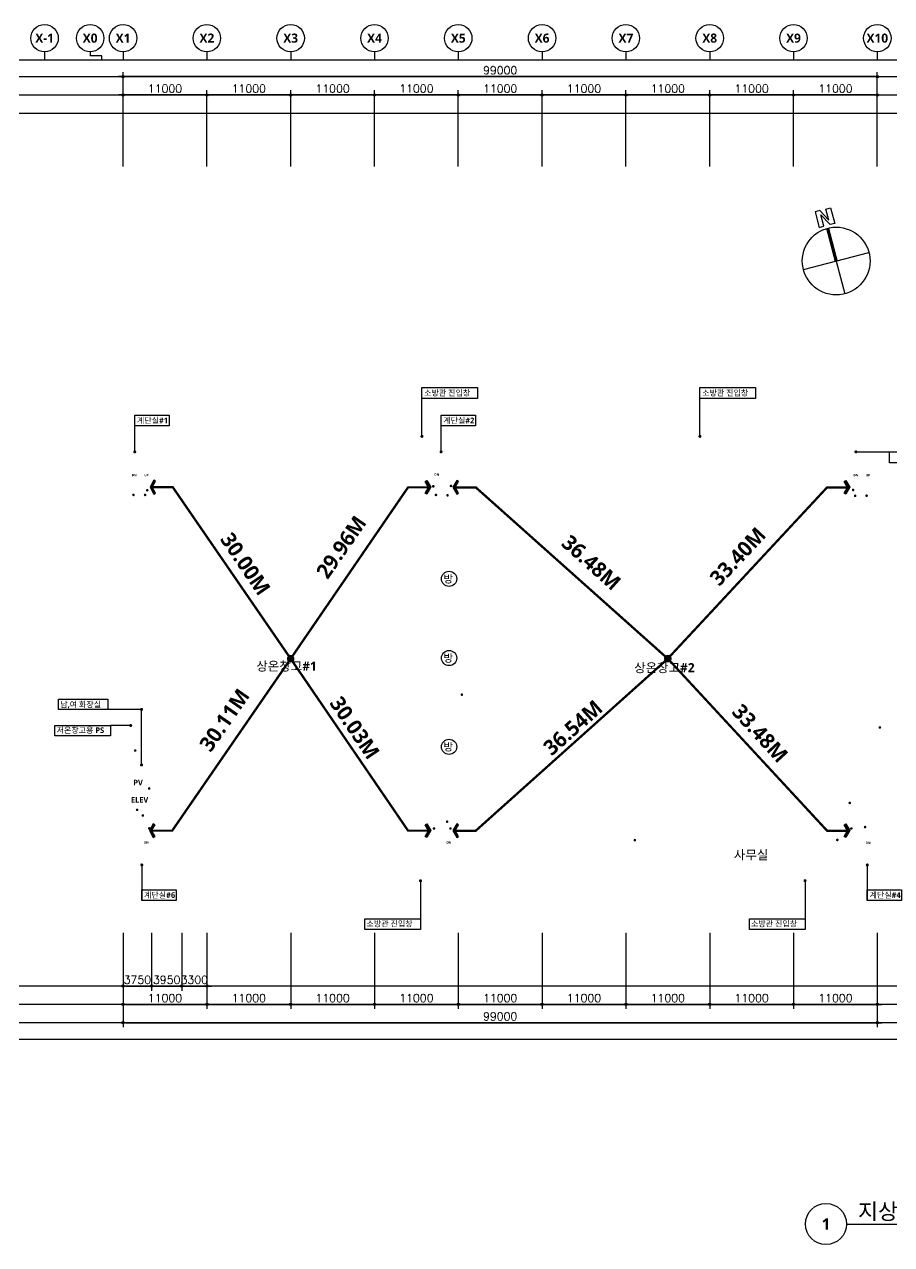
# Model space of a CAD drawing. Header units: millimetres. Extents: x 7833 to 190005487, y 7641 to 455456909.
# Drawn here: x 1330432 to 1444257, y 9520 to 169666 of the extents above; entities that cross this region are included whole.
import ezdxf
from ezdxf.enums import TextEntityAlignment as Align

# ---------------------------------------------------------------- set-up
doc = ezdxf.new("R2010")
doc.units = ezdxf.units.MM
doc.header["$LTSCALE"] = 200
doc.header["$MEASUREMENT"] = 0
doc.header["$PDSIZE"] = -10
doc.linetypes.add('HID', pattern=[2, 1.1, -0.9])
doc.layers.get('0').update_dxf_attribs({"linetype": 'CONTINUOUS'})
doc.layers.get('Defpoints').update_dxf_attribs({"color": 153, "linetype": 'CONTINUOUS'})
for name, color, linetype in [('A-ANNO-TEXT2', 3, 'CONTINUOUS'), ('A-ANNO-TITL', 7, 'CONTINUOUS'), ('AA-XXXX-TXT1', 2, 'CONTINUOUS'), ('DIM', 1, 'CONTINUOUS'), ('X-SEC-종$0$A-ST-AXIS-BUB', 7, 'CONTINUOUS'), ('피난거리 계단 50', 130, 'HID')]:
    doc.layers.add(name, color=color, linetype=linetype)
doc.layers.add('Defpoint', color=161, linetype='CONTINUOUS', plot=False)
doc.styles.add('SH_대대리576', font='')
doc.styles.get("Standard").update_dxf_attribs({"font": 'SIMPLEX.shx'})
doc.styles.get('SH_대대리576').set_extended_font_data('NanumGothic', bold=True)
doc.dimstyles.new('SHP 600', dxfattribs={"dimscale": 300, "dimtxt": 3.5, "dimasz": 1, "dimexe": 2, "dimexo": 2, "dimgap": 1, "dimtad": 1, "dimdec": 0, "dimzin": 0, "dimdsep": 46, "dimtxsty": 'Standard', "dimblk": 'DIMDOT', "dimcen": 0.09, "dimclrt": 3, "dimadec": 0, "dimazin": 1, "dimtfac": 1, "dimtdec": 0, "dimtix": 1, "dimtmove": 2, "dimatfit": 0, "dimldrblk": 'DIMDOT', "dimfxl": 1, "dimtolj": 1, "dimtzin": 0, "dimarcsym": 0})

# ---------------------------------------------------------------- blocks, each defined once
blk = doc.blocks.new('DIMDOT')
at = {"color": 0}
blk.add_line((-2, 0), (2, 0), dxfattribs=at)
for radius in [0.5, 0.25]:
    blk.add_circle((0, 0), radius, dxfattribs=at)
blk = doc.blocks.new('*D1810')
at = {"color": 0, "lineweight": -2}
for p, q in [((1343382, 151016), (1343382, 163416)), ((1442382, 151016), (1442382, 163416)), ((1442082, 162816), (1343682, 162816))]:
    blk.add_line(p, q, dxfattribs=at)
at = {"layer": 'Defpoints', "color": 0}
for p in [(1343382, 162816), (1343382, 150416), (1442382, 150416)]:
    blk.add_point(p, dxfattribs=at)
at = {"color": 0, "linetype": 'ByBlock', "lineweight": -2, "xscale": 300, "yscale": 300, "zscale": 300, "rotation": 180}
blk.add_blockref('DIMDOT', (1343382, 162816), dxfattribs=at)
at = {"color": 0, "linetype": 'ByBlock', "lineweight": -2, "xscale": 300, "yscale": 300, "zscale": 300}
blk.add_blockref('DIMDOT', (1442382, 162816), dxfattribs=at)
at = {"color": 3, "insert": (1392882, 163642), "char_height": 1050, "attachment_point": 5}
blk.add_mtext('\\A1;99000', dxfattribs=at)
blk = doc.blocks.new('*D1811')
at = {"color": 0, "lineweight": -2}
for p, q in [((1343382, 151016), (1343382, 161016)), ((1354082, 160416), (1343682, 160416)), ((1354382, 151016), (1354382, 161016))]:
    blk.add_line(p, q, dxfattribs=at)
at = {"layer": 'Defpoints', "color": 0}
for p in [(1343382, 160416), (1343382, 150416), (1354382, 150416)]:
    blk.add_point(p, dxfattribs=at)
at = {"color": 0, "linetype": 'ByBlock', "lineweight": -2, "xscale": 300, "yscale": 300, "zscale": 300, "rotation": 180}
blk.add_blockref('DIMDOT', (1343382, 160416), dxfattribs=at)
at = {"color": 0, "linetype": 'ByBlock', "lineweight": -2, "xscale": 300, "yscale": 300, "zscale": 300}
blk.add_blockref('DIMDOT', (1354382, 160416), dxfattribs=at)
at = {"color": 3, "insert": (1348882, 161242), "char_height": 1050, "attachment_point": 5}
blk.add_mtext('\\A1;11000', dxfattribs=at)
blk = doc.blocks.new('*D1812')
at = {"color": 0, "lineweight": -2}
for p, q in [((1354382, 151016), (1354382, 161016)), ((1365082, 160416), (1354682, 160416)), ((1365382, 151016), (1365382, 161016))]:
    blk.add_line(p, q, dxfattribs=at)
at = {"layer": 'Defpoints', "color": 0}
for p in [(1354382, 160416), (1354382, 150416), (1365382, 150416)]:
    blk.add_point(p, dxfattribs=at)
at = {"color": 0, "linetype": 'ByBlock', "lineweight": -2, "xscale": 300, "yscale": 300, "zscale": 300, "rotation": 180}
blk.add_blockref('DIMDOT', (1354382, 160416), dxfattribs=at)
at = {"color": 0, "linetype": 'ByBlock', "lineweight": -2, "xscale": 300, "yscale": 300, "zscale": 300}
blk.add_blockref('DIMDOT', (1365382, 160416), dxfattribs=at)
at = {"color": 3, "insert": (1359882, 161242), "char_height": 1050, "attachment_point": 5}
blk.add_mtext('\\A1;11000', dxfattribs=at)
blk = doc.blocks.new('*D1813')
at = {"color": 0, "lineweight": -2}
for p, q in [((1365382, 151016), (1365382, 161016)), ((1376082, 160416), (1365682, 160416)), ((1376382, 151016), (1376382, 161016))]:
    blk.add_line(p, q, dxfattribs=at)
at = {"layer": 'Defpoints', "color": 0}
for p in [(1365382, 160416), (1365382, 150416), (1376382, 150416)]:
    blk.add_point(p, dxfattribs=at)
at = {"color": 0, "linetype": 'ByBlock', "lineweight": -2, "xscale": 300, "yscale": 300, "zscale": 300, "rotation": 180}
blk.add_blockref('DIMDOT', (1365382, 160416), dxfattribs=at)
at = {"color": 0, "linetype": 'ByBlock', "lineweight": -2, "xscale": 300, "yscale": 300, "zscale": 300}
blk.add_blockref('DIMDOT', (1376382, 160416), dxfattribs=at)
at = {"color": 3, "insert": (1370882, 161242), "char_height": 1050, "attachment_point": 5}
blk.add_mtext('\\A1;11000', dxfattribs=at)
blk = doc.blocks.new('*D1814')
at = {"color": 0, "lineweight": -2}
for p, q in [((1376382, 151016), (1376382, 161016)), ((1387082, 160416), (1376682, 160416)), ((1387382, 151016), (1387382, 161016))]:
    blk.add_line(p, q, dxfattribs=at)
at = {"layer": 'Defpoints', "color": 0}
for p in [(1376382, 160416), (1376382, 150416), (1387382, 150416)]:
    blk.add_point(p, dxfattribs=at)
at = {"color": 0, "linetype": 'ByBlock', "lineweight": -2, "xscale": 300, "yscale": 300, "zscale": 300, "rotation": 180}
blk.add_blockref('DIMDOT', (1376382, 160416), dxfattribs=at)
at = {"color": 0, "linetype": 'ByBlock', "lineweight": -2, "xscale": 300, "yscale": 300, "zscale": 300}
blk.add_blockref('DIMDOT', (1387382, 160416), dxfattribs=at)
at = {"color": 3, "insert": (1381882, 161242), "char_height": 1050, "attachment_point": 5}
blk.add_mtext('\\A1;11000', dxfattribs=at)
blk = doc.blocks.new('*D1815')
at = {"color": 0, "lineweight": -2}
for p, q in [((1387382, 151016), (1387382, 161016)), ((1398082, 160416), (1387682, 160416)), ((1398382, 151016), (1398382, 161016))]:
    blk.add_line(p, q, dxfattribs=at)
at = {"layer": 'Defpoints', "color": 0}
for p in [(1387382, 160416), (1387382, 150416), (1398382, 150416)]:
    blk.add_point(p, dxfattribs=at)
at = {"color": 0, "linetype": 'ByBlock', "lineweight": -2, "xscale": 300, "yscale": 300, "zscale": 300, "rotation": 180}
blk.add_blockref('DIMDOT', (1387382, 160416), dxfattribs=at)
at = {"color": 0, "linetype": 'ByBlock', "lineweight": -2, "xscale": 300, "yscale": 300, "zscale": 300}
blk.add_blockref('DIMDOT', (1398382, 160416), dxfattribs=at)
at = {"color": 3, "insert": (1392882, 161242), "char_height": 1050, "attachment_point": 5}
blk.add_mtext('\\A1;11000', dxfattribs=at)
blk = doc.blocks.new('*D1816')
at = {"color": 0, "lineweight": -2}
for p, q in [((1398382, 151016), (1398382, 161016)), ((1409082, 160416), (1398682, 160416)), ((1409382, 151016), (1409382, 161016))]:
    blk.add_line(p, q, dxfattribs=at)
at = {"layer": 'Defpoints', "color": 0}
for p in [(1398382, 160416), (1398382, 150416), (1409382, 150416)]:
    blk.add_point(p, dxfattribs=at)
at = {"color": 0, "linetype": 'ByBlock', "lineweight": -2, "xscale": 300, "yscale": 300, "zscale": 300, "rotation": 180}
blk.add_blockref('DIMDOT', (1398382, 160416), dxfattribs=at)
at = {"color": 0, "linetype": 'ByBlock', "lineweight": -2, "xscale": 300, "yscale": 300, "zscale": 300}
blk.add_blockref('DIMDOT', (1409382, 160416), dxfattribs=at)
at = {"color": 3, "insert": (1403882, 161242), "char_height": 1050, "attachment_point": 5}
blk.add_mtext('\\A1;11000', dxfattribs=at)
blk = doc.blocks.new('*D1817')
at = {"color": 0, "lineweight": -2}
for p, q in [((1409382, 151016), (1409382, 161016)), ((1420082, 160416), (1409682, 160416)), ((1420382, 151016), (1420382, 161016))]:
    blk.add_line(p, q, dxfattribs=at)
at = {"layer": 'Defpoints', "color": 0}
for p in [(1409382, 160416), (1409382, 150416), (1420382, 150416)]:
    blk.add_point(p, dxfattribs=at)
at = {"color": 0, "linetype": 'ByBlock', "lineweight": -2, "xscale": 300, "yscale": 300, "zscale": 300, "rotation": 180}
blk.add_blockref('DIMDOT', (1409382, 160416), dxfattribs=at)
at = {"color": 0, "linetype": 'ByBlock', "lineweight": -2, "xscale": 300, "yscale": 300, "zscale": 300}
blk.add_blockref('DIMDOT', (1420382, 160416), dxfattribs=at)
at = {"color": 3, "insert": (1414882, 161242), "char_height": 1050, "attachment_point": 5}
blk.add_mtext('\\A1;11000', dxfattribs=at)
blk = doc.blocks.new('*D1818')
at = {"color": 0, "lineweight": -2}
for p, q in [((1420382, 151016), (1420382, 161016)), ((1431082, 160416), (1420682, 160416)), ((1431382, 151016), (1431382, 161016))]:
    blk.add_line(p, q, dxfattribs=at)
at = {"layer": 'Defpoints', "color": 0}
for p in [(1420382, 160416), (1420382, 150416), (1431382, 150416)]:
    blk.add_point(p, dxfattribs=at)
at = {"color": 0, "linetype": 'ByBlock', "lineweight": -2, "xscale": 300, "yscale": 300, "zscale": 300, "rotation": 180}
blk.add_blockref('DIMDOT', (1420382, 160416), dxfattribs=at)
at = {"color": 0, "linetype": 'ByBlock', "lineweight": -2, "xscale": 300, "yscale": 300, "zscale": 300}
blk.add_blockref('DIMDOT', (1431382, 160416), dxfattribs=at)
at = {"color": 3, "insert": (1425882, 161242), "char_height": 1050, "attachment_point": 5}
blk.add_mtext('\\A1;11000', dxfattribs=at)
blk = doc.blocks.new('*D1819')
at = {"color": 0, "lineweight": -2}
for p, q in [((1431382, 151016), (1431382, 161016)), ((1442082, 160416), (1431682, 160416)), ((1442382, 151016), (1442382, 161016))]:
    blk.add_line(p, q, dxfattribs=at)
at = {"layer": 'Defpoints', "color": 0}
for p in [(1431382, 160416), (1431382, 150416), (1442382, 150416)]:
    blk.add_point(p, dxfattribs=at)
at = {"color": 0, "linetype": 'ByBlock', "lineweight": -2, "xscale": 300, "yscale": 300, "zscale": 300, "rotation": 180}
blk.add_blockref('DIMDOT', (1431382, 160416), dxfattribs=at)
at = {"color": 0, "linetype": 'ByBlock', "lineweight": -2, "xscale": 300, "yscale": 300, "zscale": 300}
blk.add_blockref('DIMDOT', (1442382, 160416), dxfattribs=at)
at = {"color": 3, "insert": (1436882, 161242), "char_height": 1050, "attachment_point": 5}
blk.add_mtext('\\A1;11000', dxfattribs=at)
blk = doc.blocks.new('X-SEC-종$0$A-ST-AXIS-BUB-1')
at = {"layer": 'X-SEC-종$0$A-ST-AXIS-BUB'}
blk.add_line((0, 350), (0, 0), dxfattribs=at)
blk.add_circle((0, 950), 600, dxfattribs=at)
blk = doc.blocks.new('A$C75C439D1')
at = {"layer": 'X-SEC-종$0$A-ST-AXIS-BUB'}
blk.add_line((1800, 1050, -103000), (1800, 525, -103000), dxfattribs=at)
at = {"layer": 'X-SEC-종$0$A-ST-AXIS-BUB', "elevation": -103000}
blk.add_lwpolyline([(3323, 0), (3323, 525), (1800, 525)], dxfattribs=at)
at = {"layer": 'X-SEC-종$0$A-ST-AXIS-BUB'}
blk.add_circle((1800, 2850, -103000), 1800, dxfattribs=at)
blk = doc.blocks.new('dr-sy-018-D-M')
for p, q in [((-1, 16.4), (-2.5, 16.4)), ((-2.5, 16.4), (-2.5, 11.4)), ((-1, 16.4), (1, 12.8)), ((1, 12.8), (1, 16.4)), ((1, 16.4), (2.5, 16.4)), ((2.5, 16.4), (2.5, 11.4)), ((-2.5, 11.4), (-1, 11.4)), ((-1, 15.09), (1.05, 11.4)), ((-1, 11.4), (-1, 15.09)), ((2.5, 11.4), (1.05, 11.4)), ((-10.5, 0), (10.5, 0)), ((0, 0), (0, -10.5))]:
    blk.add_line(p, q)
at = {"const_width": 1}
blk.add_lwpolyline([(0, 10.5), (0, 0)], dxfattribs=at)
blk.add_circle((0, 0), 10.5)
blk = doc.blocks.new('*D2062')
at = {"color": 0, "lineweight": -2}
for p, q in [((1343382, 50445), (1343382, 40445)), ((1354382, 50445), (1354382, 40445)), ((1343682, 41045), (1354082, 41045))]:
    blk.add_line(p, q, dxfattribs=at)
at = {"layer": 'Defpoints', "color": 0}
for p in [(1343382, 51045), (1354382, 51045), (1354382, 41045)]:
    blk.add_point(p, dxfattribs=at)
at = {"color": 0, "linetype": 'ByBlock', "lineweight": -2, "xscale": 300, "yscale": 300, "zscale": 300, "rotation": 180}
blk.add_blockref('DIMDOT', (1343382, 41045), dxfattribs=at)
at = {"color": 0, "linetype": 'ByBlock', "lineweight": -2, "xscale": 300, "yscale": 300, "zscale": 300}
blk.add_blockref('DIMDOT', (1354382, 41045), dxfattribs=at)
at = {"color": 3, "insert": (1348882, 41871), "char_height": 1050, "attachment_point": 5}
blk.add_mtext('\\A1;11000', dxfattribs=at)
blk = doc.blocks.new('*D2063')
at = {"color": 0, "lineweight": -2}
for p, q in [((1343382, 50445), (1343382, 42845)), ((1347132, 50445), (1347132, 42845)), ((1343682, 43445), (1346832, 43445))]:
    blk.add_line(p, q, dxfattribs=at)
at = {"layer": 'Defpoints', "color": 0}
for p in [(1343382, 51045), (1347132, 51045), (1347132, 43445)]:
    blk.add_point(p, dxfattribs=at)
at = {"color": 0, "linetype": 'ByBlock', "lineweight": -2, "xscale": 300, "yscale": 300, "zscale": 300, "rotation": 180}
blk.add_blockref('DIMDOT', (1343382, 43445), dxfattribs=at)
at = {"color": 0, "linetype": 'ByBlock', "lineweight": -2, "xscale": 300, "yscale": 300, "zscale": 300}
blk.add_blockref('DIMDOT', (1347132, 43445), dxfattribs=at)
at = {"color": 3, "insert": (1345257, 44271), "char_height": 1050, "attachment_point": 5}
blk.add_mtext('\\A1;3750', dxfattribs=at)
blk = doc.blocks.new('*D2064')
at = {"color": 0, "lineweight": -2}
for p, q in [((1347132, 50445), (1347132, 42845)), ((1351082, 50445), (1351082, 42845)), ((1347432, 43445), (1350782, 43445))]:
    blk.add_line(p, q, dxfattribs=at)
at = {"layer": 'Defpoints', "color": 0}
for p in [(1347132, 51045), (1351082, 51045), (1351082, 43445)]:
    blk.add_point(p, dxfattribs=at)
at = {"color": 0, "linetype": 'ByBlock', "lineweight": -2, "xscale": 300, "yscale": 300, "zscale": 300, "rotation": 180}
blk.add_blockref('DIMDOT', (1347132, 43445), dxfattribs=at)
at = {"color": 0, "linetype": 'ByBlock', "lineweight": -2, "xscale": 300, "yscale": 300, "zscale": 300}
blk.add_blockref('DIMDOT', (1351082, 43445), dxfattribs=at)
at = {"color": 3, "insert": (1349107, 44271), "char_height": 1050, "attachment_point": 5}
blk.add_mtext('\\A1;3950', dxfattribs=at)
blk = doc.blocks.new('*D2065')
at = {"color": 0, "lineweight": -2}
for p, q in [((1351082, 50445), (1351082, 42845)), ((1354382, 50445), (1354382, 42845)), ((1350782, 43445), (1350482, 43445)), ((1351082, 43445), (1354382, 43445)), ((1354682, 43445), (1354982, 43445))]:
    blk.add_line(p, q, dxfattribs=at)
at = {"layer": 'Defpoints', "color": 0}
for p in [(1351082, 51045), (1354382, 51045), (1354382, 43445)]:
    blk.add_point(p, dxfattribs=at)
at = {"color": 0, "linetype": 'ByBlock', "lineweight": -2, "xscale": 300, "yscale": 300, "zscale": 300}
blk.add_blockref('DIMDOT', (1351082, 43445), dxfattribs=at)
at = {"color": 0, "linetype": 'ByBlock', "lineweight": -2, "xscale": 300, "yscale": 300, "zscale": 300, "rotation": 180}
blk.add_blockref('DIMDOT', (1354382, 43445), dxfattribs=at)
at = {"color": 3, "insert": (1352732, 44271), "char_height": 1050, "attachment_point": 5}
blk.add_mtext('\\A1;3300', dxfattribs=at)
blk = doc.blocks.new('*D2066')
at = {"color": 0, "lineweight": -2}
for p, q in [((1354382, 50445), (1354382, 40445)), ((1365382, 50445), (1365382, 40445)), ((1354682, 41045), (1365082, 41045))]:
    blk.add_line(p, q, dxfattribs=at)
at = {"layer": 'Defpoints', "color": 0}
for p in [(1354382, 51045), (1365382, 51045), (1365382, 41045)]:
    blk.add_point(p, dxfattribs=at)
at = {"color": 0, "linetype": 'ByBlock', "lineweight": -2, "xscale": 300, "yscale": 300, "zscale": 300, "rotation": 180}
blk.add_blockref('DIMDOT', (1354382, 41045), dxfattribs=at)
at = {"color": 0, "linetype": 'ByBlock', "lineweight": -2, "xscale": 300, "yscale": 300, "zscale": 300}
blk.add_blockref('DIMDOT', (1365382, 41045), dxfattribs=at)
at = {"color": 3, "insert": (1359882, 41871), "char_height": 1050, "attachment_point": 5}
blk.add_mtext('\\A1;11000', dxfattribs=at)
blk = doc.blocks.new('*D2067')
at = {"color": 0, "lineweight": -2}
for p, q in [((1365382, 50445), (1365382, 40445)), ((1376382, 50445), (1376382, 40445)), ((1365682, 41045), (1376082, 41045))]:
    blk.add_line(p, q, dxfattribs=at)
at = {"layer": 'Defpoints', "color": 0}
for p in [(1365382, 51045), (1376382, 51045), (1376382, 41045)]:
    blk.add_point(p, dxfattribs=at)
at = {"color": 0, "linetype": 'ByBlock', "lineweight": -2, "xscale": 300, "yscale": 300, "zscale": 300, "rotation": 180}
blk.add_blockref('DIMDOT', (1365382, 41045), dxfattribs=at)
at = {"color": 0, "linetype": 'ByBlock', "lineweight": -2, "xscale": 300, "yscale": 300, "zscale": 300}
blk.add_blockref('DIMDOT', (1376382, 41045), dxfattribs=at)
at = {"color": 3, "insert": (1370882, 41871), "char_height": 1050, "attachment_point": 5}
blk.add_mtext('\\A1;11000', dxfattribs=at)
blk = doc.blocks.new('*D2068')
at = {"color": 0, "lineweight": -2}
for p, q in [((1376382, 50445), (1376382, 40445)), ((1387382, 50445), (1387382, 40445)), ((1376682, 41045), (1387082, 41045))]:
    blk.add_line(p, q, dxfattribs=at)
at = {"layer": 'Defpoints', "color": 0}
for p in [(1376382, 51045), (1387382, 51045), (1387382, 41045)]:
    blk.add_point(p, dxfattribs=at)
at = {"color": 0, "linetype": 'ByBlock', "lineweight": -2, "xscale": 300, "yscale": 300, "zscale": 300, "rotation": 180}
blk.add_blockref('DIMDOT', (1376382, 41045), dxfattribs=at)
at = {"color": 0, "linetype": 'ByBlock', "lineweight": -2, "xscale": 300, "yscale": 300, "zscale": 300}
blk.add_blockref('DIMDOT', (1387382, 41045), dxfattribs=at)
at = {"color": 3, "insert": (1381882, 41871), "char_height": 1050, "attachment_point": 5}
blk.add_mtext('\\A1;11000', dxfattribs=at)
blk = doc.blocks.new('*D2069')
at = {"color": 0, "lineweight": -2}
for p, q in [((1387382, 50445), (1387382, 40445)), ((1398382, 50445), (1398382, 40445)), ((1387682, 41045), (1398082, 41045))]:
    blk.add_line(p, q, dxfattribs=at)
at = {"layer": 'Defpoints', "color": 0}
for p in [(1387382, 51045), (1398382, 51045), (1398382, 41045)]:
    blk.add_point(p, dxfattribs=at)
at = {"color": 0, "linetype": 'ByBlock', "lineweight": -2, "xscale": 300, "yscale": 300, "zscale": 300, "rotation": 180}
blk.add_blockref('DIMDOT', (1387382, 41045), dxfattribs=at)
at = {"color": 0, "linetype": 'ByBlock', "lineweight": -2, "xscale": 300, "yscale": 300, "zscale": 300}
blk.add_blockref('DIMDOT', (1398382, 41045), dxfattribs=at)
at = {"color": 3, "insert": (1392882, 41871), "char_height": 1050, "attachment_point": 5}
blk.add_mtext('\\A1;11000', dxfattribs=at)
blk = doc.blocks.new('*D2070')
at = {"color": 0, "lineweight": -2}
for p, q in [((1398382, 50445), (1398382, 40445)), ((1409382, 50445), (1409382, 40445)), ((1398682, 41045), (1409082, 41045))]:
    blk.add_line(p, q, dxfattribs=at)
at = {"layer": 'Defpoints', "color": 0}
for p in [(1398382, 51045), (1409382, 51045), (1409382, 41045)]:
    blk.add_point(p, dxfattribs=at)
at = {"color": 0, "linetype": 'ByBlock', "lineweight": -2, "xscale": 300, "yscale": 300, "zscale": 300, "rotation": 180}
blk.add_blockref('DIMDOT', (1398382, 41045), dxfattribs=at)
at = {"color": 0, "linetype": 'ByBlock', "lineweight": -2, "xscale": 300, "yscale": 300, "zscale": 300}
blk.add_blockref('DIMDOT', (1409382, 41045), dxfattribs=at)
at = {"color": 3, "insert": (1403882, 41871), "char_height": 1050, "attachment_point": 5}
blk.add_mtext('\\A1;11000', dxfattribs=at)
blk = doc.blocks.new('*D2071')
at = {"color": 0, "lineweight": -2}
for p, q in [((1409382, 50445), (1409382, 40445)), ((1420382, 50445), (1420382, 40445)), ((1409682, 41045), (1420082, 41045))]:
    blk.add_line(p, q, dxfattribs=at)
at = {"layer": 'Defpoints', "color": 0}
for p in [(1409382, 51045), (1420382, 51045), (1420382, 41045)]:
    blk.add_point(p, dxfattribs=at)
at = {"color": 0, "linetype": 'ByBlock', "lineweight": -2, "xscale": 300, "yscale": 300, "zscale": 300, "rotation": 180}
blk.add_blockref('DIMDOT', (1409382, 41045), dxfattribs=at)
at = {"color": 0, "linetype": 'ByBlock', "lineweight": -2, "xscale": 300, "yscale": 300, "zscale": 300}
blk.add_blockref('DIMDOT', (1420382, 41045), dxfattribs=at)
at = {"color": 3, "insert": (1414882, 41871), "char_height": 1050, "attachment_point": 5}
blk.add_mtext('\\A1;11000', dxfattribs=at)
blk = doc.blocks.new('*D2072')
at = {"color": 0, "lineweight": -2}
for p, q in [((1420382, 50445), (1420382, 40445)), ((1431382, 50445), (1431382, 40445)), ((1420682, 41045), (1431082, 41045))]:
    blk.add_line(p, q, dxfattribs=at)
at = {"layer": 'Defpoints', "color": 0}
for p in [(1420382, 51045), (1431382, 51045), (1431382, 41045)]:
    blk.add_point(p, dxfattribs=at)
at = {"color": 0, "linetype": 'ByBlock', "lineweight": -2, "xscale": 300, "yscale": 300, "zscale": 300, "rotation": 180}
blk.add_blockref('DIMDOT', (1420382, 41045), dxfattribs=at)
at = {"color": 0, "linetype": 'ByBlock', "lineweight": -2, "xscale": 300, "yscale": 300, "zscale": 300}
blk.add_blockref('DIMDOT', (1431382, 41045), dxfattribs=at)
at = {"color": 3, "insert": (1425882, 41871), "char_height": 1050, "attachment_point": 5}
blk.add_mtext('\\A1;11000', dxfattribs=at)
blk = doc.blocks.new('*D2073')
at = {"color": 0, "lineweight": -2}
for p, q in [((1431382, 50445), (1431382, 40445)), ((1442382, 50445), (1442382, 40445)), ((1431682, 41045), (1442082, 41045))]:
    blk.add_line(p, q, dxfattribs=at)
at = {"layer": 'Defpoints', "color": 0}
for p in [(1431382, 51045), (1442382, 51045), (1442382, 41045)]:
    blk.add_point(p, dxfattribs=at)
at = {"color": 0, "linetype": 'ByBlock', "lineweight": -2, "xscale": 300, "yscale": 300, "zscale": 300, "rotation": 180}
blk.add_blockref('DIMDOT', (1431382, 41045), dxfattribs=at)
at = {"color": 0, "linetype": 'ByBlock', "lineweight": -2, "xscale": 300, "yscale": 300, "zscale": 300}
blk.add_blockref('DIMDOT', (1442382, 41045), dxfattribs=at)
at = {"color": 3, "insert": (1436882, 41871), "char_height": 1050, "attachment_point": 5}
blk.add_mtext('\\A1;11000', dxfattribs=at)
blk = doc.blocks.new('*D2074')
at = {"color": 0, "lineweight": -2}
for p, q in [((1343382, 50445), (1343382, 38045)), ((1442382, 50445), (1442382, 38045)), ((1343682, 38645), (1442082, 38645))]:
    blk.add_line(p, q, dxfattribs=at)
at = {"layer": 'Defpoints', "color": 0}
for p in [(1343382, 51045), (1442382, 51045), (1442382, 38645)]:
    blk.add_point(p, dxfattribs=at)
at = {"color": 0, "linetype": 'ByBlock', "lineweight": -2, "xscale": 300, "yscale": 300, "zscale": 300, "rotation": 180}
blk.add_blockref('DIMDOT', (1343382, 38645), dxfattribs=at)
at = {"color": 0, "linetype": 'ByBlock', "lineweight": -2, "xscale": 300, "yscale": 300, "zscale": 300}
blk.add_blockref('DIMDOT', (1442382, 38645), dxfattribs=at)
at = {"color": 3, "insert": (1392882, 39471), "char_height": 1050, "attachment_point": 5}
blk.add_mtext('\\A1;99000', dxfattribs=at)
blk = doc.blocks.new('A$C042448C2')
at = {"layer": '피난거리 계단 50', "linetype": 'HID', "ltscale": 5}
h = blk.add_hatch(color=256, dxfattribs=at)
h.dxf.hatch_style = 1
h.paths.add_polyline_path([(902, 0), (1804, 515), (1676, 739), (902, 296), (128, 739), (0, 515)])
at = {"layer": '피난거리 계단 50', "linetype": 'HID', "ltscale": 5, "elevation": 206000}
blk.add_lwpolyline([(902, 0), (1804, 515), (1676, 739), (902, 296), (128, 739), (0, 515), (902, 0)], dxfattribs=at)
blk = doc.blocks.new('*U1364')
at = {"layer": 'A-ANNO-TITL'}
blk.add_line((0, 0), (5595, 0), dxfattribs=at)
blk.add_circle((-450, 0), 450, dxfattribs=at)
at = {"layer": 'AA-XXXX-TXT1', "style": 'SH_대대리576'}
blk.add_attdef('DWG.TITLE', (250, 100), '', height=350, dxfattribs=at)
at = {"layer": 'AA-XXXX-TXT1', "color": 7, "style": 'SH_대대리576'}
blk.add_attdef('NO1', text='', height=300, dxfattribs=at).set_placement((-450, 0), align=Align.MIDDLE)
at = {"layer": 'AA-XXXX-TXT1', "style": 'SH_대대리576'}
blk.add_attdef('SCALE', text='', height=150, dxfattribs=at).set_placement((5345, -100), align=Align.TOP_RIGHT)

msp = doc.modelspace()

# ---------------------------------------------------------------- linework, layer by layer
at = {"elevation": 103000}
for points in [[(1382610.5, 122009.3), (1389910.2, 122009.3), (1389910.2, 120579.3), (1382610.5, 120579.3)], [(1419101, 122009.3), (1426400.7, 122009.3), (1426400.7, 120579.3), (1419101, 120579.3)], [(1344912.8, 118395.3), (1349422.8, 118395.3), (1349422.8, 116965.3), (1344912.8, 116965.3)], [(1385116.8, 118395.3), (1389626.8, 118395.3), (1389626.8, 116965.3), (1385116.8, 116965.3)], [(1443992.8, 113570.3), (1448502.8, 113570.3), (1448502.8, 112140.3), (1443992.8, 112140.3)], [(1334889, 81096.7), (1341369, 81096.7), (1341369, 79761.7), (1334889, 79761.7)], [(1334420.5, 77646.3), (1341713.7, 77646.3), (1341713.7, 76311.3), (1334420.5, 76311.3)], [(1345842.8, 56100.3), (1350352.8, 56100.3), (1350352.8, 54670.3), (1345842.8, 54670.3)], [(1441067.8, 56100.3), (1445577.8, 56100.3), (1445577.8, 54670.3), (1441067.8, 54670.3)], [(1382419.3, 50864.8), (1375119.6, 50864.8), (1375119.6, 52294.8), (1382419.3, 52294.8)], [(1432893.2, 50864.8), (1425593.5, 50864.8), (1425593.5, 52294.8), (1432893.2, 52294.8)]]:
    msp.add_lwpolyline(points, close=True, dxfattribs=at)
for points in [[(1382610.5, 115598.3), (1382610.5, 120579.3)], [(1419101, 115598.3), (1419101, 120579.3)], [(1344912.8, 113570.3), (1344912.8, 116965.3)], [(1385116.8, 113570.3), (1385116.8, 116965.3)], [(1439576.8, 113570.3), (1443992.8, 113570.3)], [(1345809.1, 72474.2), (1345809.1, 79761.7), (1341369, 79761.7)], [(1344381.8, 77646.3), (1341713.7, 77646.3)], [(1345842.8, 59345.3), (1345842.8, 54670.3)], [(1441067.8, 59345.3), (1441067.8, 54670.3)], [(1382419.3, 57275.8), (1382419.3, 52294.8)], [(1432893.2, 57275.8), (1432893.2, 52294.8)]]:
    msp.add_lwpolyline(points, dxfattribs=at)
at = {"const_width": 200, "elevation": 103000}
for points in [[(1382510.5, 115598.3, 1), (1382710.5, 115598.3, 1)], [(1419001, 115598.3, 1), (1419201, 115598.3, 1)], [(1344812.8, 113570.3, 1), (1345012.8, 113570.3, 1)], [(1385016.8, 113570.3, 1), (1385216.8, 113570.3, 1)], [(1439476.8, 113570.3, 1), (1439676.8, 113570.3, 1)], [(1345709.1, 79761.7, 1), (1345909.1, 79761.7, 1)], [(1344281.8, 77646.3, 1), (1344481.8, 77646.3, 1)], [(1345709.1, 72474.2, 1), (1345909.1, 72474.2, 1)], [(1345742.8, 59345.3, 1), (1345942.8, 59345.3, 1)], [(1440967.8, 59345.3, 1), (1441167.8, 59345.3, 1)], [(1382519.3, 57275.8, 1), (1382319.3, 57275.8, 1)], [(1432993.2, 57275.8, 1), (1432793.2, 57275.8, 1)]]:
    msp.add_lwpolyline(points, format="xyb", close=True, dxfattribs=at)
at = {"color": 12, "const_width": 168.8, "elevation": 103000}
for points in [[(1384020.4, 109040.6, 1), (1384189.1, 109040.6, 1)], [(1346469.6, 108527.3, 1), (1346638.3, 108527.3, 1)], [(1439121.4, 108564.9, 1), (1439290.1, 108564.9, 1)], [(1442639.6, 77389.4, 1), (1442808.4, 77389.4, 1)], [(1346726.7, 69388.7, 1), (1346895.4, 69388.7, 1)], [(1345141.4, 66586.7, 1), (1345310.2, 66586.7, 1)], [(1345882.5, 65841.2, 1), (1346051.3, 65841.2, 1)], [(1346726.7, 64154.2, 1), (1346895.4, 64154.2, 1)], [(1384117.7, 64134.7, 1), (1384286.4, 64134.7, 1)], [(1386264.1, 64134.7, 1), (1386432.9, 64134.7, 1)], [(1438892, 64136.7, 1), (1439060.7, 64136.7, 1)], [(1440695, 64321.7, 1), (1440863.8, 64321.7, 1)]]:
    msp.add_lwpolyline(points, format="xyb", close=True, dxfattribs=at)
at = {"color": 12, "const_width": 168.8}
for points in [[(1386332.5, 109089.2, 1), (1386501.2, 109089.2, 1)], [(1344658.7, 107910, 1), (1344827.4, 107910, 1)], [(1346191.3, 107910, 1), (1346360.1, 107910, 1)], [(1384363.8, 107912.1, 1), (1384532.5, 107912.1, 1)], [(1385886.7, 107860.5, 1), (1386055.5, 107860.5, 1)], [(1439392.3, 107803.1, 1), (1439561, 107803.1, 1)], [(1440892.3, 107803.1, 1), (1441061, 107803.1, 1)], [(1387768, 81693.3, 1), (1387936.7, 81693.3, 1)], [(1344897.4, 74366.3, 1), (1345066.2, 74366.3, 1)], [(1438677.4, 67491.3, 1), (1438846.2, 67491.3, 1)], [(1385830.3, 65028, 1), (1385999.1, 65028, 1)], [(1410470.9, 62607.4, 1), (1410639.7, 62607.4, 1)], [(1437047.9, 62630.3, 1), (1437216.6, 62630.3, 1)]]:
    msp.add_lwpolyline(points, format="xyb", close=True, dxfattribs=at)
for centre in [(1386171, 96896.9, 103000), (1386171, 86505.5, 103000), (1386171, 74852.3, 103000)]:
    msp.add_circle(centre, 1000)
at = {"layer": 'Defpoint', "elevation": 103000}
for points in [[(1463981.8, 36444.9), (1292781.8, 36444.9), (1292781.8, 165016.3), (1463981.8, 165016.3)], [(1461781.8, 38644.9), (1294981.8, 38644.9), (1294981.8, 162816.3), (1461781.8, 162816.3)], [(1459381.8, 41044.9), (1297381.8, 41044.9), (1297381.8, 160416.3), (1459381.8, 160416.3)], [(1456981.8, 43444.9), (1299781.8, 43444.9), (1299781.8, 158016.3), (1456981.8, 158016.3)]]:
    msp.add_lwpolyline(points, close=True, dxfattribs=at)
at = {"layer": 'DIM', "const_width": 500}
for points, elevation in [([(1365131.8, 86416.3, 1), (1365631.8, 86416.3, 1)], -103000), ([(1414631.8, 86426.3, 1), (1415131.8, 86426.3, 1)], -206000)]:
    msp.add_lwpolyline(points, format="xyb", close=True, dxfattribs=dict(at, elevation=elevation))
at = {"layer": '피난거리 계단 50', "linetype": 'HID', "ltscale": 5, "const_width": 300}
for points, elevation in [([(1365381.8, 86416.3), (1349913, 108921.5), (1347214.8, 108921.5)], 103000), ([(1365381.8, 86416.3), (1380787.3, 108906.5), (1383485.6, 108906.5)], -103000), ([(1414881.8, 86416.3), (1389679.3, 108901.3), (1386981.1, 108901.3)], -103000), ([(1414881.8, 86426.3), (1435787.3, 108901.3), (1438485.6, 108901.3)], -103000), ([(1365381.8, 86416.3), (1349830, 63846.5), (1347131.8, 63846.5)], 103000), ([(1365381.8, 86416.3), (1380787.3, 63846.5), (1383485.6, 63846.5)], -103000), ([(1414881.8, 86416.3), (1389679.3, 63841.3), (1386981.1, 63841.3)], -103000), ([(1414881.8, 86426.3), (1435787.3, 63841.3), (1438485.6, 63841.3)], -103000)]:
    msp.add_lwpolyline(points, dxfattribs=dict(at, elevation=elevation))

# ---------------------------------------------------------------- block references
at = {"xscale": 423.3600000000444, "yscale": 423.3600000000444, "zscale": 423.3600000000444, "rotation": 14.62512501076412}
msp.add_blockref('dr-sy-018-D-M', (1436982.9, 138611.2, 103000), dxfattribs=at)
at = {"rotation": 270}
for p in [(1346918.6, 109833.4), (1386684.8, 109813.1, -206000), (1346835.6, 64758.4), (1386684.8, 64753.1, -206000)]:
    msp.add_blockref('A$C042448C2', p, dxfattribs=at)
at = {"xscale": -1, "rotation": 89.99999999999997}
for p in [(1383781.8, 109818.4, -206000), (1438781.8, 109813.1, -206000), (1383781.8, 64758.4, -206000), (1438781.8, 64753.1, -206000)]:
    msp.add_blockref('A$C042448C2', p, dxfattribs=at)
ref = msp.add_blockref('*U1364', (1438344, 12220.4), dxfattribs=dict(xscale=6, yscale=6, zscale=6))
ref.add_attrib('SCALE', 'SCALE : 1/300 (A3 : 1/600)', dxfattribs={"layer": 'A-ANNO-TITL', "height": 900, "style": 'SH_대대리576'}).set_placement((1470411.8, 11620.4), align=Align.TOP_RIGHT)
ref.add_attrib('DWG.TITLE', '지상4층 피난거리평면도', (1439844, 12820.4), dxfattribs={"layer": 'A-ANNO-TITL', "height": 2100, "style": 'SH_대대리576'})
ref.add_attrib('NO1', '1', dxfattribs={"layer": 'A-ANNO-TITL', "color": 7, "height": 1500, "style": 'SH_대대리576'}).set_placement((1435644, 12220.4), align=Align.MIDDLE)
at = {"layer": 'X-SEC-종$0$A-ST-AXIS-BUB', "xscale": 3, "yscale": 3, "zscale": 3}
for p in [(1333081.8, 165016.3, 103000), (1343381.8, 165016.3, 103000), (1354381.8, 165016.3, 103000), (1365381.8, 165016.3, 103000), (1376381.8, 165016.3, 103000), (1387381.8, 165016.3, 103000), (1398381.8, 165016.3, 103000), (1409381.8, 165016.3, 103000), (1420381.8, 165016.3, 103000), (1431381.8, 165016.3, 103000), (1442381.8, 165016.3, 103000)]:
    msp.add_blockref('X-SEC-종$0$A-ST-AXIS-BUB-1', p, dxfattribs=at)
at = {"layer": 'X-SEC-종$0$A-ST-AXIS-BUB'}
msp.add_blockref('A$C75C439D1', (1337258.9, 165016.3), dxfattribs=at)

# ---------------------------------------------------------------- texts
at = {"layer": 'A-ANNO-TEXT2', "style": 'SH_대대리576'}
for s, height, p in [('소방관 진입창', 750, (1382899.4, 120929.1, 103000)), ('소방관 진입창', 750, (1419389.9, 120929.1, 103000)), ('계단실#1', 750, (1345201.6, 117315.1, 103000)), ('계단실#2', 750, (1385405.7, 117315.1, 103000)), ('DN', 300, (1344536.6, 110368.8, 103000)), ('UP', 300, (1346165.3, 110365, 103000)), ('DN', 300, (1384249.5, 110425.8, 103000)), ('DN', 300, (1439256.7, 110356.8, 103000)), ('UP', 300, (1440885.4, 110353, 103000)), ('방', 1000, (1385451.3, 96388.4, 103000)), ('방', 1000, (1385451.3, 85996.9, 103000)), ('상온창고#1', 1200, (1360877.4, 84846.2, 103000)), ('상온창고#2', 1200, (1410468.6, 84636.4, 103000)), ('남,여 화장실', 750, (1335134.2, 80024.6, 103000)), ('저온창고용 PS', 750, (1334665.8, 76655.3, 103000)), ('방', 1000, (1385451.3, 74343.8, 103000)), ('PV', 750, (1344723.2, 69777.9, 103000)), ('ELEV', 750, (1344411, 67520.1, 103000)), ('DN', 300, (1346122.5, 62154.7, 103000)), ('DN', 300, (1385808.7, 62154.7, 103000)), ('사무실', 1200, (1423552.4, 60070.2, 103000)), ('DN', 300, (1440865.2, 62096.6, 103000)), ('계단실#6', 750, (1346131.6, 55020.1, 103000)), ('계단실#4', 750, (1441356.6, 55020.1, 103000)), ('소방관 진입창', 750, (1375333.4, 51256.3, 103000)), ('소방관 진입창', 750, (1425807.2, 51256.3, 103000))]:
    msp.add_text(s, height=height, dxfattribs=at).set_placement(p)
at = {"layer": 'X-SEC-종$0$A-ST-AXIS-BUB', "style": 'SH_대대리576'}
for s, p in [('X-1', (1333081.8, 167866.3, 103000)), ('X0', (1339058.9, 167866.3, 103000)), ('X1', (1343381.8, 167866.3, 103000)), ('X2', (1354381.8, 167866.3, 103000)), ('X3', (1365381.8, 167866.3, 103000)), ('X4', (1376381.8, 167866.3, 103000)), ('X5', (1387381.8, 167866.3, 103000)), ('X6', (1398381.8, 167866.3, 103000)), ('X7', (1409381.8, 167866.3, 103000)), ('X8', (1420381.8, 167866.3, 103000)), ('X9', (1431381.8, 167866.3, 103000)), ('X10', (1442381.8, 167866.3, 103000))]:
    msp.add_text(s, height=1200, dxfattribs=at).set_placement(p, align=Align.MIDDLE_CENTER)
at = {"layer": '피난거리 계단 50', "linetype": 'HID', "ltscale": 5, "style": 'SH_대대리576'}
for s, rotation, p in [('29.96M', 55.37241, (1370234.3, 96731.1, 0)), ('30.00M', 304.28553, (1356047.4, 102092.3, 206000)), ('36.48M', 318.044723, (1400775.4, 101365.2, -103000)), ('33.40M', 46.855113, (1421651, 95831.7, -103000)), ('30.11M', 55.214269, (1354886.7, 74045.4, 206000)), ('30.03M', 304.099398, (1370405.8, 80592.4, 0)), ('36.54M', 41.635425, (1399654.3, 73589.1, -103000)), ('33.48M', 312.571548, (1423174.5, 79333.7, -103000))]:
    msp.add_text(s, height=2000, rotation=rotation, dxfattribs=at).set_placement(p)

# ---------------------------------------------------------------- dimensions: what is measured, and where the dimension line sits
for base, p1, p2, picture, middle in [((1343381.8, 162816.3, 103000), (1442381.8, 150416.3, 103000), (1343381.8, 150416.3, 103000), '*D1810', (1392881.8, 163642, 103000)), ((1343381.8, 160416.3, 103000), (1354381.8, 150416.3, 103000), (1343381.8, 150416.3, 103000), '*D1811', (1348881.8, 161242, 103000)), ((1354381.8, 160416.3, 103000), (1365381.8, 150416.3, 103000), (1354381.8, 150416.3, 103000), '*D1812', (1359881.8, 161242, 103000)), ((1365381.8, 160416.3, 103000), (1376381.8, 150416.3, 103000), (1365381.8, 150416.3, 103000), '*D1813', (1370881.8, 161242, 103000)), ((1376381.8, 160416.3, 103000), (1387381.8, 150416.3, 103000), (1376381.8, 150416.3, 103000), '*D1814', (1381881.8, 161242, 103000)), ((1387381.8, 160416.3, 103000), (1398381.8, 150416.3, 103000), (1387381.8, 150416.3, 103000), '*D1815', (1392881.8, 161242, 103000)), ((1398381.8, 160416.3, 103000), (1409381.8, 150416.3, 103000), (1398381.8, 150416.3, 103000), '*D1816', (1403881.8, 161242, 103000)), ((1409381.8, 160416.3, 103000), (1420381.8, 150416.3, 103000), (1409381.8, 150416.3, 103000), '*D1817', (1414881.8, 161242, 103000)), ((1420381.8, 160416.3, 103000), (1431381.8, 150416.3, 103000), (1420381.8, 150416.3, 103000), '*D1818', (1425881.8, 161242, 103000)), ((1431381.8, 160416.3, 103000), (1442381.8, 150416.3, 103000), (1431381.8, 150416.3, 103000), '*D1819', (1436881.8, 161242, 103000))]:
    dim = msp.add_linear_dim(base=base, p1=p1, p2=p2, dimstyle='SHP 600')
    dim.commit()
    dim.dimension.update_dxf_attribs({"geometry": picture, "text_midpoint": middle})
for base, p1, p2, picture, middle in [((1354381.8, 41044.9, 103000), (1343381.8, 51044.9, 103000), (1354381.8, 51044.9, 103000), '*D2062', (1348881.8, 41870.6, 103000)), ((1347131.8, 43444.9, 103000), (1343381.8, 51044.9, 103000), (1347131.8, 51044.9, 103000), '*D2063', (1345256.8, 44270.6, 103000)), ((1442381.8, 38644.9, 103000), (1343381.8, 51044.9, 103000), (1442381.8, 51044.9, 103000), '*D2074', (1392881.8, 39470.6, 103000)), ((1351081.8, 43444.9, 103000), (1347131.8, 51044.9, 103000), (1351081.8, 51044.9, 103000), '*D2064', (1349106.8, 44270.6, 103000)), ((1354381.8, 43444.9, 103000), (1351081.8, 51044.9, 103000), (1354381.8, 51044.9, 103000), '*D2065', (1352731.8, 44270.6, 103000)), ((1365381.8, 41044.9, 103000), (1354381.8, 51044.9, 103000), (1365381.8, 51044.9, 103000), '*D2066', (1359881.8, 41870.6, 103000)), ((1376381.8, 41044.9, 103000), (1365381.8, 51044.9, 103000), (1376381.8, 51044.9, 103000), '*D2067', (1370881.8, 41870.6, 103000)), ((1387381.8, 41044.9, 103000), (1376381.8, 51044.9, 103000), (1387381.8, 51044.9, 103000), '*D2068', (1381881.8, 41870.6, 103000)), ((1398381.8, 41044.9, 103000), (1387381.8, 51044.9, 103000), (1398381.8, 51044.9, 103000), '*D2069', (1392881.8, 41870.6, 103000)), ((1409381.8, 41044.9, 103000), (1398381.8, 51044.9, 103000), (1409381.8, 51044.9, 103000), '*D2070', (1403881.8, 41870.6, 103000)), ((1420381.8, 41044.9, 103000), (1409381.8, 51044.9, 103000), (1420381.8, 51044.9, 103000), '*D2071', (1414881.8, 41870.6, 103000)), ((1431381.8, 41044.9, 103000), (1420381.8, 51044.9, 103000), (1431381.8, 51044.9, 103000), '*D2072', (1425881.8, 41870.6, 103000)), ((1442381.8, 41044.9, 103000), (1431381.8, 51044.9, 103000), (1442381.8, 51044.9, 103000), '*D2073', (1436881.8, 41870.6, 103000))]:
    dim = msp.add_linear_dim(base=base, p1=p1, p2=p2, angle=180, dimstyle='SHP 600')
    dim.commit()
    dim.dimension.update_dxf_attribs({"geometry": picture, "text_midpoint": middle})

doc.saveas('drawing.dxf')
